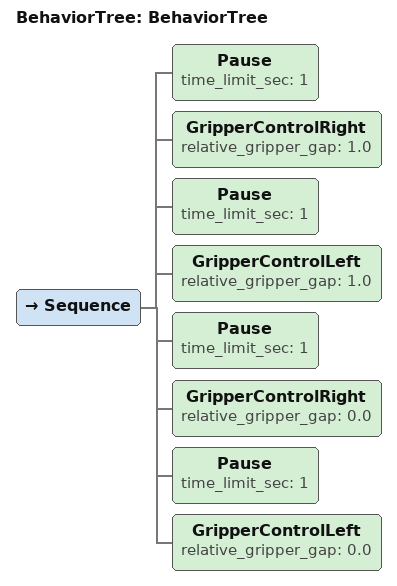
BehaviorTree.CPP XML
<root main_tree_to_execute="BehaviorTree">

    <BehaviorTree ID="BehaviorTree">
        <Sequence>
            <Pause                time_limit_sec="1" />
            <GripperControlRight  relative_gripper_gap="1.0" />
            <Pause                time_limit_sec="1" />
            <GripperControlLeft   relative_gripper_gap="1.0" />
            <Pause                time_limit_sec="1" />
            <GripperControlRight  relative_gripper_gap="0.0" />
            <Pause                time_limit_sec="1" />
            <GripperControlLeft   relative_gripper_gap="0.0" />
        </Sequence>
    </BehaviorTree>

</root>
